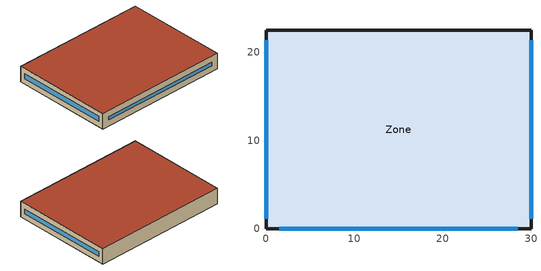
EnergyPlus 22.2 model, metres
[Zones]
Zone
 floor ground (Slab_Cons): 0,22.5 30,22.5 30,0 0,0 z0
 wall outside (ExtWall_Cons): 0,0 30,0 30,22.5 0,22.5 0,0 z0:3.5
 window (Win_Cons): 1.5,0 28.5,0 z1.36:2.14; 30,1.12 30,21.38 z1.26:2.24; 0,21.38 0,1.12 z1.17:2.33
 roof outside (Roof_Cons): 0,0 30,0 30,22.5 0,22.5 z3.5
[Building]
TE-test-04: 0, Suburbs, 0.04, 0.4, FullExterior, 25, 6
[Material]
Concrete200: MediumRough, 0.2032, 1.311, 2240, 836.8, 0.9, 0.7, 0.7
Gypsum13: MediumRough, 0.0127, 0.16, 784.9, 830, 0.9, 0.7, 0.7
Membrane10: MediumRough, 0.0095, 0.16, 1121.3, 1460, 0.9, 0.7, 0.7
Plywood16: MediumRough, 0.0159, 0.12, 544, 1210, 0.9, 0.7, 0.7
MetalDeck: MediumRough, 0.0015, 45.006, 7680, 418.4, 0.9, 0.7, 0.7
Concrete100: MediumRough, 0.1016, 1.311, 2240, 836.8, 0.9, 0.7, 0.7
Carpet: MediumRough, 0.0127, 0.06, 288, 1380, 0.9, 0.7, 0.7
[Material:NoMass]
WallIns: MediumRough, 1.83816, 0.9, 0.7, 0.7
RoofIns: MediumRough, 5.227, 0.9, 0.7, 0.7
[Construction]
ExtWall_Cons: Concrete200, WallIns, Gypsum13
Roof_Cons: Membrane10, Plywood16, RoofIns, MetalDeck
Slab_Cons: Concrete100, Carpet
Win_Cons: Glazing
[WindowMaterial:SimpleGlazingSystem]
Glazing: 3.1, 0.4, 0.5
[Zone]
Zone: 0, 0, 0, 0, 1, 1, autocalculate, autocalculate
[People]
Zone_People: Zone, OCC_SCH, Area/Person, , , 6, 0.3, autocalculate, ACTIVITY_SCH
[Lights]
Zone_Lights: Zone, LTG_SCH, Watts/Area, , 8.9, , 0, 0.7, 0.2, 1
[ElectricEquipment]
Zone_Equip: Zone, EQP_SCH, Watts/Area, , 5.3, , 0, 0.5, 0
[ZoneInfiltration:DesignFlowRate]
Zone_Infil: Zone, ALWAYS_ON, AirChanges/Hour, , , , 0.1, 1, 0, 0, 0
[HVACTemplate:Thermostat]
Tstat: HTGSETP_SCH, , CLGSETP_SCH
[HVACTemplate:Zone:Unitary]
Zone: PSZ_Zone, Tstat, autosize, , , Flow/Person, 0.003
[HVACTemplate:System:Unitary]
PSZ_Zone: , Zone, autosize, , 0.65, 550, 0.9, 1, SingleSpeedDX, , , autosize, autosize, 3, Gas, , , autosize, 0.85, , autosize, autosize, , NoEconomizer
[Schedule:Compact]
ALWAYS_ON: Fraction, Through: 12/31, For: AllDays, Until: 24:00, 1
OCC_SCH: Fraction, Through: 12/31, For: Weekdays SummerDesignDay WinterDesignDay, Until: 07:00, 0, Until: 16:00, 1, Until: 24:00, 0, For: AllOtherDays, Until: 24:00, 0
LTG_SCH: Fraction, Through: 12/31, For: Weekdays SummerDesignDay WinterDesignDay, Until: 07:00, 0.15, Until: 16:00, 1, Until: 24:00, 0.15, For: AllOtherDays, Until: 24:00, 0.15
EQP_SCH: Fraction, Through: 12/31, For: Weekdays SummerDesignDay WinterDesignDay, Until: 07:00, 0.3, Until: 16:00, 0.9, Until: 24:00, 0.3, For: AllOtherDays, Until: 24:00, 0.3
HTGSETP_SCH: Temperature, Through: 12/31, For: Weekdays SummerDesignDay WinterDesignDay, Until: 07:00, 13.5, Until: 16:00, 20.5, Until: 24:00, 13.5, For: AllOtherDays, Until: 24:00, 13.5
CLGSETP_SCH: Temperature, Through: 12/31, For: Weekdays SummerDesignDay WinterDesignDay, Until: 07:00, 28.5, Until: 16:00, 24.5, Until: 24:00, 28.5, For: AllOtherDays, Until: 24:00, 28.5
ACTIVITY_SCH: Any, Through: 12/31, For: AllDays, Until: 24:00, 110
